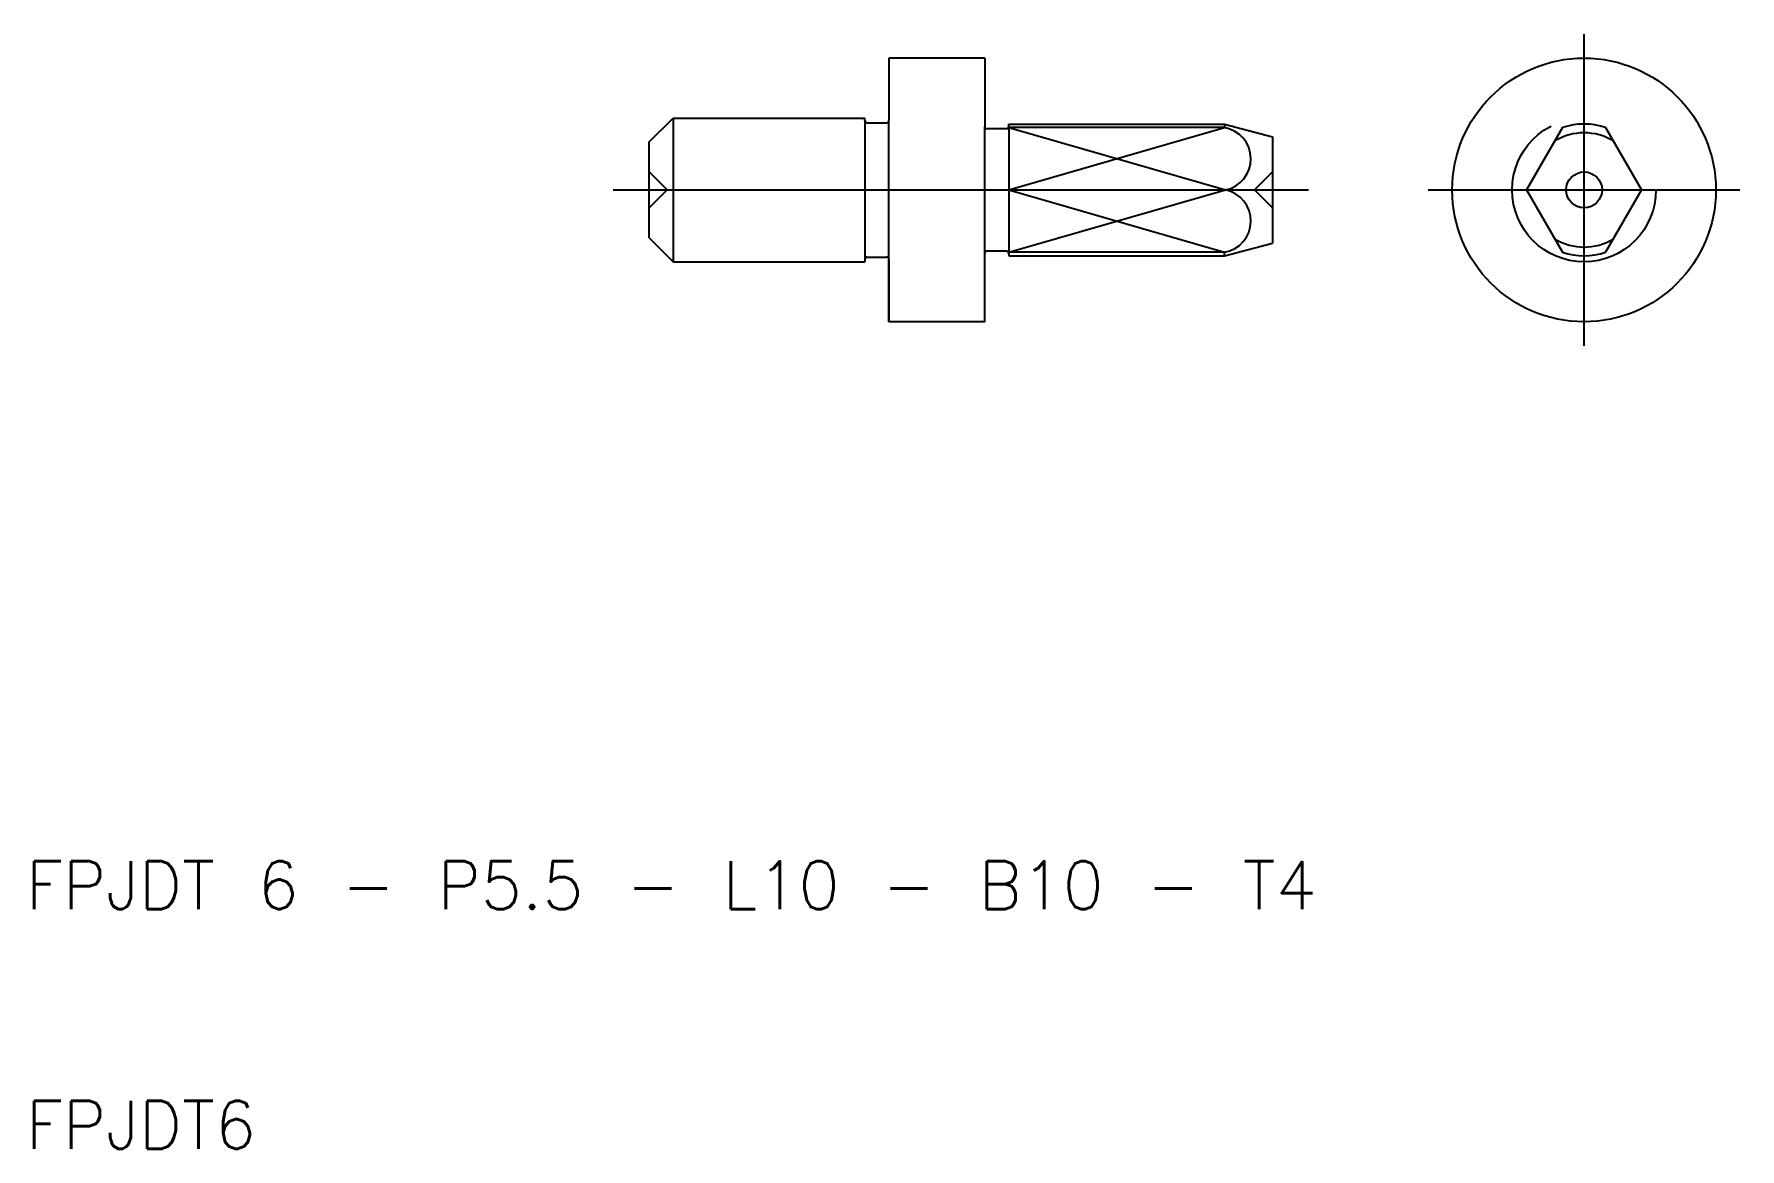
# Model space of a CAD drawing. Extents: x 10.3 to 81.5, y 10 to 56.5.
import ezdxf

# ---------------------------------------------------------------- set-up
doc = ezdxf.new("R2010")
doc.units = 0
doc.linetypes.add('CENTER', pattern=[50.8, 31.75, -6.35, 6.35, -6.35])
doc.linetypes.add('DASHED', pattern=[19.05, 12.7, -6.35])
doc.layers.get('0').update_dxf_attribs({"linetype": 'CONTINUOUS'})
doc.layers.add('CENTER', color=1, linetype='CENTER')
doc.styles.get("Standard").update_dxf_attribs({"font": 'txt.shx'})

msp = doc.modelspace()

# ---------------------------------------------------------------- linework, layer by layer
for p, q in [((50, 55.5), (46, 55.5)), ((46, 55.5), (46, 52.9)), ((50, 55.5), (50, 52.65)), ((36, 52), (37, 53)), ((37, 53), (45, 53)), ((37, 53), (37, 47)), ((45, 52.9), (45, 53)), ((45, 52.9), (45, 47.1)), ((45.1, 52.8), (45.9, 52.8)), ((46, 47.1), (46, 52.9)), ((51, 52.75), (60, 52.75)), ((51, 52.65), (51, 52.75)), ((60, 52.75), (62, 52.214)), ((60, 52.75), (60, 52.599)), ((36, 48), (36, 52)), ((50, 47.35), (50, 52.65)), ((50.9, 52.55), (50.1, 52.55)), ((51, 52.65), (51, 47.35)), ((60, 52.599), (51, 52.599)), ((62, 52.214), (62, 47.786)), ((74.1, 52.599), (72.6, 50)), ((75.9, 52.599), (77.4, 50)), ((51, 50), (60.04, 50)), ((72.6, 50), (74.1, 47.401)), ((77.4, 50), (75.9, 47.401)), ((36, 48), (37, 47)), ((60, 47.25), (62, 47.786)), ((37, 47), (45, 47)), ((45, 47.1), (45, 47)), ((45.1, 47.2), (45.9, 47.2)), ((46, 47.1), (46, 44.5)), ((46, 44.5), (46, 47.1)), ((50, 44.5), (50, 47.35)), ((50.9, 47.45), (50.1, 47.45)), ((60, 47.401), (51, 47.401)), ((51, 47.35), (51, 47.25)), ((51, 47.25), (60, 47.25)), ((60, 47.25), (60, 47.401)), ((50, 44.5), (46, 44.5))]:
    msp.add_line(p, q)
at = {"color": 3}
for p, q in [((51, 50), (60, 52.599)), ((51, 52.599), (60.04, 50)), ((51, 47.401), (60.04, 50)), ((51, 50), (60, 47.401))]:
    msp.add_line(p, q, dxfattribs=at)
at = {"color": 3, "linetype": 'DASHED'}
for p, q in [((36.75, 50), (36, 50.75)), ((61.25, 50), (62, 50.75)), ((36.75, 50), (36, 49.25)), ((61.25, 50), (62, 49.25))]:
    msp.add_line(p, q, dxfattribs=at)
for radius in [5.5, 0.75]:
    msp.add_circle((75, 50), radius)
msp.add_circle((75, 50), 3, dxfattribs=at)
for centre, radius, start, end in [((45.1, 52.9), 0.1, 180, 270), ((45.9, 52.9), 0.1, 270, 0), ((75, 50), 2.75, 70.89668, 109.10332), ((50.1, 52.65), 0.1, 180, 270), ((50.9, 52.65), 0.1, 270, 0), ((59.778, 51.296), 1.322, 281.42042, 80.34337), ((75, 50), 2.382, 59.21101, 120.78899), ((59.778, 48.704), 1.322, 279.65663, 78.57958), ((75, 50), 2.382, 239.21101, 300.78899), ((45.1, 47.1), 0.1, 90, 180), ((45.9, 47.1), 0.1, 0, 90), ((50.1, 47.35), 0.1, 90, 180), ((50.9, 47.35), 0.1, 0, 90), ((75, 50), 2.75, 250.89668, 289.10332)]:
    msp.add_arc(centre, radius, start, end)
at = {"layer": 'CENTER'}
for p, q in [((75, 43.5), (75, 56.5)), ((34.5, 50), (63.5, 50)), ((68.5, 50), (81.5, 50))]:
    msp.add_line(p, q, dxfattribs=at)

# ---------------------------------------------------------------- texts
for s, p in [('FPJDT 6 - P5.5 - L10 - B10 - T4', (10, 20)), ('FPJDT6', (10, 10))]:
    msp.add_text(s, height=2).set_placement(p)

doc.saveas('drawing.dxf')
